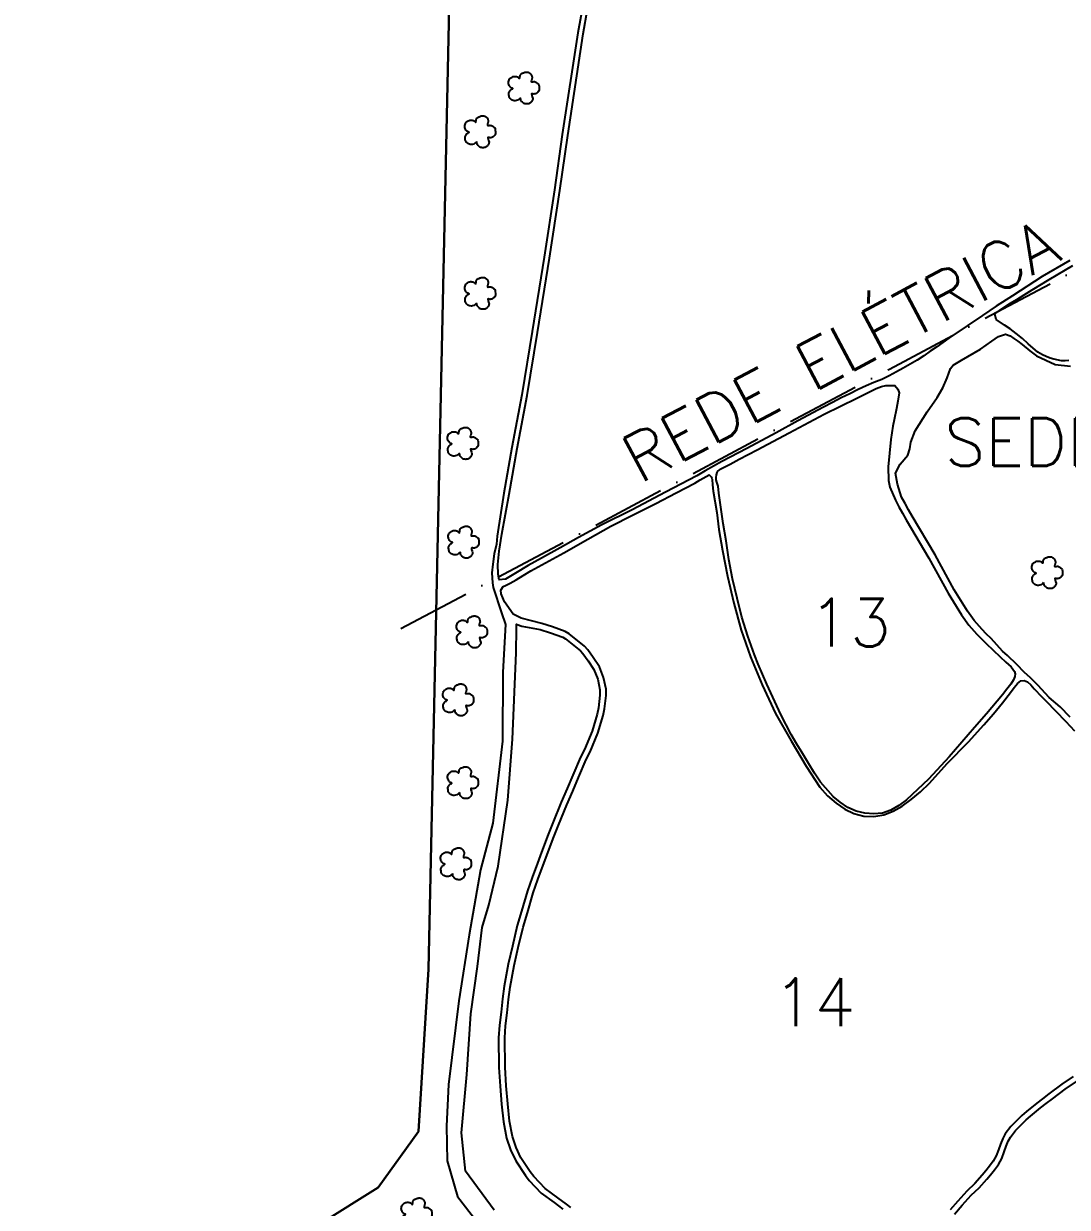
# Model space of a CAD drawing. Extents: x 730929 to 735129, y 7820181 to 7826121.
# Drawn here: x 731992 to 732560, y 7822528 to 7823173 of the extents above; entities that cross this region are included whole.
import ezdxf
from ezdxf.enums import TextEntityAlignment as Align

# ---------------------------------------------------------------- set-up
doc = ezdxf.new("R2010")
doc.units = 0
doc.header["$MEASUREMENT"] = 0
doc.linetypes.add('LIN0', pattern=[0])
doc.linetypes.add('LIN3', pattern=[30, 20, -5, 0, -5])
for name, color, linetype in [('0114000475', 1, 'Continuous'), ('0114000475012', 5, 'Continuous'), ('0114000475013', 5, 'Continuous'), ('0114000475014', 5, 'Continuous'), ('0114000475015', 5, 'Continuous'), ('REDE_DE_LUZ', 6, 'LIN3'), ('RESERVA', 3, 'Continuous'), ('SIMBOLO ARVORE', 118, 'Continuous'), ('TEXTO_NUN_TAL', 7, 'Continuous')]:
    doc.layers.add(name, color=color, linetype=linetype)
doc.layers.add('TEXTO_DIVERSOS', color=7, linetype='Continuous', lineweight=5)
doc.styles.add('Simplex', font='simplex.shx')

msp = doc.modelspace()

# ---------------------------------------------------------------- linework, layer by layer
at = {"layer": '0114000475'}
msp.add_lwpolyline([(731967.56, 7824069.34), (731998.59, 7824056.54), (732047.35, 7823842.8), (732101.11, 7823595.87), (732224.57, 7823233.27), (732212.11, 7822658.01), (732206.73, 7822569.59), (732184.66, 7822539.11), (732122.52, 7822500.26)], dxfattribs=at)
at = {"layer": '0114000475012'}
msp.add_lwpolyline([(732561.27, 7822989.77), (732559.25, 7822989.68), (732557.12, 7822989.75), (732552.95, 7822990.5), (732550.94, 7822991.14), (732548.89, 7822992.01), (732546.76, 7822992.99), (732544.33, 7822994.39), (732539.09, 7822998.88), (732535.97, 7823001.79), (732532.54, 7823004.54), (732529.15, 7823007.06), (732526.07, 7823009.08), (732521.62, 7823012.12), (732520.81, 7823015.37), (732523.45, 7823017.13), (732526.37, 7823019.04), (732529.37, 7823021.02), (732532.84, 7823023.02), (732536.89, 7823025.61), (732541.12, 7823028.37), (732550.5, 7823034.01), (732563.28, 7823041.6)], dxfattribs=at)
at = {"layer": '0114000475013'}
msp.add_lwpolyline([(732369.25, 7822923.45, -0.140923), (732369.46, 7822928.76, -0.156367), (732371.95, 7822930.99), (732371.95, 7822930.99), (732376.59, 7822933.33), (732381.56, 7822936), (732391.26, 7822941.16), (732408.79, 7822950.41), (732427.76, 7822960.52), (732445.55, 7822969.41), (732456.08, 7822974.54), (732459.08, 7822975.63), (732461.52, 7822976.18), (732463.32, 7822976.17), (732466.3, 7822976.31), (732467.92, 7822974.31), (732468.66, 7822972.27), (732468.03, 7822967.73), (732467.19, 7822963.71), (732466.02, 7822957.43), (732465.32, 7822954.04), (732464.68, 7822950.49), (732464.14, 7822946.85), (732463.35, 7822939.42), (732463.35, 7822939.42), (732462.75, 7822931.88), (732462.92, 7822924.47), (732463.62, 7822920.82), (732466.65, 7822913.66), (732468.55, 7822910.14), (732470.51, 7822906.62), (732472.53, 7822903.06), (732484.92, 7822882.07), (732495.43, 7822862.99), (732502.71, 7822851.18), (732506.59, 7822845.67), (732511.08, 7822840.6), (732513.5, 7822838.13), (732516.09, 7822835.55), (732523.74, 7822828.34), (732526.79, 7822825.46), (732529.84, 7822822.86), (732531.64, 7822820.31), (732531.92, 7822819.12), (732531.74, 7822817.68), (732531.02, 7822815.87), (732529.49, 7822813.47), (732529.49, 7822813.47), (732527.39, 7822810.66), (732525.06, 7822807.61), (732516.36, 7822797.31), (732509.84, 7822789.73), (732496.02, 7822773.76), (732484.66, 7822761.6), (732472.62, 7822750.3), (732468.52, 7822747.25), (732464.19, 7822744.7), (732459.61, 7822743.09), (732454.91, 7822742.69), (732449.97, 7822743.03), (732445.19, 7822744.12), (732440.78, 7822746.17), (732436.61, 7822749.05), (732432.67, 7822752.27), (732425.76, 7822760.1), (732422.63, 7822764.84), (732419.42, 7822770.09), (732419.42, 7822770.09), (732416.15, 7822775.41), (732412.86, 7822780.72), (732409.8, 7822786.01), (732404.26, 7822796.89), (732396.6, 7822813.43), (732391.84, 7822824.29), (732389.82, 7822829.47), (732386.31, 7822839.64), (732382.99, 7822849.97), (732380.32, 7822860.3), (732377.87, 7822870.81), (732375.91, 7822881.38), (732374.35, 7822891.54), (732372.69, 7822901.02), (732371.5, 7822909.93), (732370.47, 7822917.56), (732370.02, 7822921.27), (732369.25, 7822923.45)], format="xyb", close=True, dxfattribs=at)
at = {"layer": '0114000475014'}
msp.add_lwpolyline([(732289.75, 7822528.21), (732287.39, 7822529.98), (732282.71, 7822533.5), (732275.76, 7822538.56), (732269.62, 7822545.15), (732267.64, 7822547.61), (732262.58, 7822555.22), (732259.86, 7822560.92), (732257.88, 7822566.79), (732256.26, 7822575.27), (732255.36, 7822584.74), (732254.49, 7822594.57), (732253.89, 7822604.67), (732253.68, 7822620.6), (732254.21, 7822627.22), (732255.03, 7822634.23), (732255.71, 7822641.5), (732256.64, 7822648.27), (732258.92, 7822660.12), (732261.11, 7822669.83), (732263.8, 7822681.07), (732266.08, 7822688.78), (732269.24, 7822699.75), (732271.73, 7822706.93), (732274.65, 7822714.76), (732276.06, 7822718.63), (732280.14, 7822729.39), (732281.58, 7822732.92), (732283.08, 7822736.54), (732287.63, 7822747.75), (732290.81, 7822755.19), (732293.95, 7822762.57), (732298.1, 7822772.28), (732300.25, 7822776.5), (732304.46, 7822786.79), (732307.35, 7822796.32), (732308.14, 7822799.97), (732308.95, 7822807.23), (732308.94, 7822810.71), (732307.64, 7822817.09), (732305.3, 7822822.91), (732301.98, 7822828), (732298.97, 7822832.16), (732297.23, 7822834.1), (732288.81, 7822840.87), (732286.74, 7822842.08), (732279.68, 7822844.61), (732273.93, 7822846.43), (732262.74, 7822849.4), (732258.29, 7822851.55), (732253.65, 7822858.24), (732251.83, 7822862.75), (732251.51, 7822864.73), (732252.81, 7822866.74), (732254.14, 7822867.2), (732256.65, 7822868.48), (732259.88, 7822870.37), (732263.76, 7822872.7), (732267.98, 7822875.29), (732285.86, 7822885.07), (732298.94, 7822892.41), (732311.53, 7822899.52), (732323.4, 7822905.52), (732336.1, 7822911.99), (732347.09, 7822917.76), (732357.25, 7822922.99), (732360.23, 7822924.74), (732365.08, 7822927.49, -0.278422), (732366.69, 7822924.94), (732366.94, 7822922.16), (732367.4, 7822918.65), (732369.28, 7822906.99), (732370.47, 7822897.71), (732372.47, 7822886.32), (732375.22, 7822872.36), (732378.52, 7822857.63), (732382.67, 7822842.84), (732387.71, 7822828.3), (732394.01, 7822813.05), (732401.33, 7822797.5), (732409.79, 7822782.55), (732417.96, 7822768.8), (732425.44, 7822757.3), (732429.62, 7822752.57), (732434.3, 7822748.55), (732439.09, 7822745.25), (732444.02, 7822742.86), (732449.37, 7822741.54), (732454.81, 7822741.35), (732460.28, 7822742.18), (732465.51, 7822744.14), (732470.42, 7822746.93), (732475.26, 7822750.52), (732480.29, 7822754.69), (732485.31, 7822759.5), (732494.8, 7822770.15), (732506.55, 7822782.05), (732514.82, 7822791.31), (732520.07, 7822797.23), (732525.12, 7822803.22), (732529.48, 7822808.98), (732531.39, 7822811.64), (732533.2, 7822813.82), (732534.99, 7822815.25), (732536.93, 7822815.49), (732538.71, 7822814.62), (732540.43, 7822813), (732542.29, 7822810.91), (732546.47, 7822806.56), (732548.78, 7822804.18), (732553.99, 7822798.84), (732559.48, 7822793.11), (732564.34, 7822787.92)], format="xyb", dxfattribs=at)
msp.add_lwpolyline([(732563.51, 7822599.56), (732557.32, 7822595.44), (732550.25, 7822590.1), (732546.87, 7822587.49), (732543.75, 7822585.07), (732538.12, 7822580.54), (732535.58, 7822578.36), (732529.64, 7822572.27), (732526.57, 7822568.29), (732525.13, 7822565.73), (732523.96, 7822562.71), (732523.96, 7822562.71), (732522.86, 7822559.64), (732521.65, 7822556.37), (732519.95, 7822553.39), (732519.95, 7822553.39), (732518.02, 7822550.71), (732515.97, 7822548.16), (732513.9, 7822545.74), (732509.89, 7822541.26), (732505.53, 7822537.15), (732500.62, 7822531.65), (732496.43, 7822526.89)], dxfattribs=at)
at = {"layer": '0114000475015'}
msp.add_lwpolyline([(732561.8, 7823044.41), (732546.68, 7823035.56), (732530.54, 7823025.08), (732521.56, 7823019.49), (732514.05, 7823014.38), (732505.83, 7823008.75), (732495.8, 7823002), (732492.49, 7822999.59), (732489.15, 7822997.29), (732485.69, 7822994.89), (732482.11, 7822992.49), (732478.44, 7822990.11), (732474.7, 7822987.77), (732470.96, 7822985.69), (732467.17, 7822983.64), (732463.24, 7822981.53), (732459.2, 7822979.53), (732454.98, 7822977.8), (732450.71, 7822976.02), (732446.35, 7822973.99), (732441.77, 7822971.74), (732437.09, 7822969.44), (732432.3, 7822966.89), (732427.5, 7822964.34), (732413.53, 7822957.02), (732401.64, 7822950.45), (732385.65, 7822941.87), (732372.03, 7822934.87), (732362.99, 7822929.63), (732358.48, 7822927.08), (732341.33, 7822918.02), (732323.13, 7822908.42), (732306.6, 7822900.32), (732293.87, 7822893.44), (732284, 7822887.78), (732273.72, 7822882.13), (732266.49, 7822878.12), (732259.67, 7822873.96), (732254.09, 7822870.74), (732250.64, 7822870.32), (732250.12, 7822873.35), (732250, 7822878.74), (732250.74, 7822885.91), (732252.14, 7822895.2), (732256.14, 7822917.06), (732260.54, 7822941.94), (732265.96, 7822970.69), (732271.51, 7823005.13), (732278.19, 7823045.69), (732283.74, 7823082.46), (732288.03, 7823112.56), (732296.54, 7823167.9), (732301.28, 7823194.91)], dxfattribs=at)
at = {"layer": 'REDE_DE_LUZ', "ltscale": 2, "flags": 128}
msp.add_lwpolyline([(732197.17, 7822843.74), (732244.5, 7822868.89), (732463.41, 7822985.2), (732807.1, 7823167.8)], dxfattribs=at)
at = {"layer": 'RESERVA', "linetype": 'Continuous'}
for points in [[(732122.52, 7822500.26), (732184.66, 7822539.11), (732206.73, 7822569.59), (732212.11, 7822658.01), (732224.57, 7823233.27), (732101.11, 7823595.87), (732047.35, 7823842.8)], [(732298.38, 7823195.42), (732293.63, 7823168.38), (732285.11, 7823112.99), (732280.82, 7823082.88), (732275.27, 7823046.15), (732268.6, 7823005.6), (732263.06, 7822971.2), (732257.63, 7822942.47), (732253.24, 7822917.59), (732249.57, 7822894.03), (732249.16, 7822889.77), (732247.98, 7822884.5), (732247.3, 7822878.89), (732246.76, 7822874.13), (732246.96, 7822868.71), (732247.49, 7822866.17), (732251.99, 7822852.35), (732254.06, 7822845.89), (732252.62, 7822820.05), (732252.43, 7822782.36), (732247.19, 7822737.71), (732240.57, 7822712.26), (732234.26, 7822676.81), (732228.67, 7822640.88), (732223.08, 7822595.19), (732222.05, 7822572.52), (732222.39, 7822553.7), (732227.98, 7822534.16), (732244.74, 7822512.54)]]:
    msp.add_lwpolyline(points, dxfattribs=at)
at = {"layer": 'RESERVA', "flags": 128}
for points in [[(732561.9, 7822795.4), (732556.41, 7822801.14), (732550.54, 7822806.25), (732544.33, 7822812.84), (732540.38, 7822816.87), (732536.9, 7822819.99), (732532.86, 7822824.09), (732527.71, 7822829.03), (732524.96, 7822831.45), (732518.77, 7822838.29), (732516.21, 7822840.83), (732513.88, 7822843.21), (732509.6, 7822848.05), (732505.91, 7822853.29), (732498.74, 7822864.92), (732488.25, 7822883.97), (732475.85, 7822904.98), (732473.85, 7822908.49), (732471.91, 7822911.99), (732470.04, 7822915.43), (732467.81, 7822922.51), (732466.72, 7822928.4), (732469.34, 7822933.26), (732473.52, 7822938.27), (732474.48, 7822941.76), (732475.08, 7822945.3), (732477.38, 7822951.55), (732483.96, 7822961.95), (732489.42, 7822969.76), (732492.58, 7822975), (732492.58, 7822975), (732494.94, 7822980.45), (732496.61, 7822985.52), (732498.1, 7822987.26), (732502.74, 7822989.99), (732513, 7822996.08), (732519.21, 7823000.35), (732522.8, 7823002.87), (732526.67, 7823004.12), (732529.12, 7823003.33), (732531.23, 7823001.93), (732533.37, 7823000.31), (732535.67, 7822998.54), (732540, 7822995.16), (732543.52, 7822992.35), (732553.82, 7822987.66), (732562.18, 7822986.79)], [(732247.88, 7822526.79), (732232.38, 7822548.04), (732230.24, 7822568.92), (732233.11, 7822600.61), (732235.29, 7822633.74), (732238.88, 7822659.49), (732241.41, 7822680.74), (732245.01, 7822692.97), (732250.06, 7822714.22), (732255.45, 7822750.24), (732257.98, 7822783.37), (732259.97, 7822830.47), (732260.07, 7822844), (732260.09, 7822846.21), (732260.58, 7822846.01), (732263.02, 7822845.13), (732272.98, 7822843.23), (732278.62, 7822841.45), (732285.33, 7822839.05), (732286.92, 7822838.12), (732294.93, 7822831.68), (732296.37, 7822830.07), (732299.23, 7822826.11), (732302.33, 7822821.36), (732304.44, 7822816.13), (732305.61, 7822810.37), (732305.62, 7822807.41), (732304.85, 7822800.5), (732304.13, 7822797.15), (732301.32, 7822787.9), (732297.22, 7822777.89), (732295.09, 7822773.69), (732290.89, 7822763.87), (732287.75, 7822756.5), (732284.56, 7822749.03), (732280, 7822737.8), (732278.5, 7822734.19), (732277.04, 7822730.6), (732272.94, 7822719.79), (732271.53, 7822715.91), (732268.6, 7822708.06), (732266.06, 7822700.76), (732262.89, 7822689.71), (732260.58, 7822681.93), (732257.86, 7822670.58), (732255.66, 7822660.8), (732253.35, 7822648.81), (732252.41, 7822641.88), (732251.71, 7822634.58), (732250.89, 7822627.55), (732250.35, 7822620.71), (732250.56, 7822604.54), (732251.17, 7822594.33), (732252.04, 7822584.44), (732252.96, 7822574.8), (732254.65, 7822565.94), (732256.77, 7822559.67), (732259.68, 7822553.57), (732264.95, 7822545.65), (732267.1, 7822542.97), (732273.54, 7822536.06), (732280.73, 7822530.82), (732285.39, 7822527.31)], [(732498.88, 7822524.62), (732503.12, 7822529.44), (732507.92, 7822534.82), (732512.28, 7822538.93), (732516.41, 7822543.55), (732518.53, 7822546.04), (732520.67, 7822548.69), (732522.76, 7822551.58), (732524.68, 7822554.96), (732525.99, 7822558.5), (732527.08, 7822561.54), (732528.15, 7822564.31), (732529.35, 7822566.45), (732532.15, 7822570.08), (732537.85, 7822575.93), (732540.25, 7822577.97), (732545.81, 7822582.46), (732548.91, 7822584.86), (732552.27, 7822587.45), (732559.25, 7822592.73), (732565.36, 7822596.79)]]:
    msp.add_lwpolyline(points, dxfattribs=at)
at = {"layer": 'SIMBOLO ARVORE', "linetype": 'LIN0', "elevation": 716.76, "flags": 128}
for points in [[(732262.22, 7823132.96), (732261.77, 7823132.56), (732261.27, 7823132.11), (732260.71, 7823131.69), (732260.08, 7823131.52), (732259.43, 7823131.45), (732258.8, 7823131.47), (732258.3, 7823131.58), (732257.85, 7823131.76), (732257.44, 7823132), (732257.07, 7823132.29), (732256.75, 7823132.61), (732256.48, 7823132.95), (732256.3, 7823133.28), (732256.17, 7823133.64), (732256.08, 7823134.04), (732256, 7823134.57), (732255.95, 7823135.12), (732255.97, 7823135.64), (732256.11, 7823136.03), (732256.29, 7823136.36), (732256.49, 7823136.66), (732256.65, 7823136.92), (732256.82, 7823137.17), (732257.04, 7823137.41), (732257.46, 7823137.68), (732257.86, 7823137.94), (732258.14, 7823138.15), (732258.02, 7823138.24), (732257.76, 7823138.31), (732257.44, 7823138.38), (732257.22, 7823138.51), (732256.99, 7823138.69), (732256.75, 7823138.94), (732256.46, 7823139.31), (732256.18, 7823139.75), (732255.94, 7823140.22), (732255.81, 7823140.71), (732255.76, 7823141.22), (732255.79, 7823141.75), (732255.94, 7823142.32), (732256.15, 7823142.86), (732256.38, 7823143.33), (732256.56, 7823143.58), (732256.76, 7823143.75), (732256.99, 7823143.9), (732257.33, 7823144.15), (732257.71, 7823144.38), (732258.12, 7823144.58), (732258.52, 7823144.68), (732258.91, 7823144.73), (732259.29, 7823144.74), (732259.63, 7823144.73), (732259.95, 7823144.68), (732260.24, 7823144.61), (732260.49, 7823144.52), (732260.74, 7823144.41), (732260.98, 7823144.26), (732261.27, 7823143.94), (732261.55, 7823143.67), (732261.8, 7823143.53), (732261.91, 7823143.91), (732261.99, 7823144.41), (732262.04, 7823144.93), (732262.09, 7823145.15), (732262.16, 7823145.32), (732262.25, 7823145.48), (732262.41, 7823145.75), (732262.62, 7823146.01), (732262.86, 7823146.25), (732263.14, 7823146.39), (732263.45, 7823146.49), (732263.76, 7823146.59), (732264.06, 7823146.73), (732264.35, 7823146.86), (732264.65, 7823146.98), (732264.98, 7823147.04), (732265.31, 7823147.07), (732265.65, 7823147.07), (732265.97, 7823147.05), (732266.29, 7823147.01), (732266.59, 7823146.94), (732266.86, 7823146.83), (732267.12, 7823146.69), (732267.35, 7823146.53), (732267.56, 7823146.36), (732267.75, 7823146.16), (732267.92, 7823145.92), (732268.11, 7823145.62), (732268.28, 7823145.29), (732268.42, 7823144.94), (732268.53, 7823144.62), (732268.6, 7823144.26), (732268.61, 7823143.84), (732268.41, 7823143.15), (732268.23, 7823142.46), (732268.16, 7823141.89), (732268.52, 7823141.79), (732269, 7823141.83), (732269.53, 7823141.92), (732269.92, 7823141.87), (732270.29, 7823141.78), (732270.66, 7823141.64), (732271.04, 7823141.39), (732271.4, 7823141.1), (732271.72, 7823140.8), (732271.97, 7823140.66), (732272.16, 7823140.47), (732272.31, 7823140.13), (732272.43, 7823139.28), (732272.49, 7823138.35), (732272.47, 7823137.44), (732272.31, 7823136.93), (732272.09, 7823136.55), (732271.81, 7823136.24), (732271.56, 7823135.93), (732271.27, 7823135.66), (732270.94, 7823135.44), (732270.5, 7823135.27), (732270.04, 7823135.15), (732269.56, 7823135.08), (732269.06, 7823135.21), (732268.64, 7823135.28), (732268.36, 7823135.18), (732268.5, 7823134.44), (732268.75, 7823133.55), (732269, 7823132.68), (732268.98, 7823132.23), (732268.88, 7823131.89), (732268.71, 7823131.61), (732268.5, 7823131.25), (732268.25, 7823130.9), (732267.98, 7823130.59), (732267.74, 7823130.34), (732267.48, 7823130.13), (732267.19, 7823129.96), (732266.83, 7823129.82), (732266.45, 7823129.73), (732266.05, 7823129.68), (732265.66, 7823129.67), (732265.29, 7823129.7), (732264.93, 7823129.75), (732264.64, 7823129.78), (732264.36, 7823129.85), (732264.09, 7823129.98), (732263.76, 7823130.26), (732263.43, 7823130.59), (732263.12, 7823130.93), (732262.86, 7823131.2), (732262.64, 7823131.48), (732262.46, 7823131.79), (732262.41, 7823132.26), (732262.36, 7823132.71), (732262.26, 7823133.09), (732262.26, 7823133.09)], [(732238.36, 7823109.1), (732237.91, 7823108.71), (732237.41, 7823108.26), (732236.86, 7823107.84), (732236.22, 7823107.67), (732235.57, 7823107.6), (732234.95, 7823107.62), (732234.44, 7823107.73), (732233.99, 7823107.91), (732233.59, 7823108.15), (732233.21, 7823108.43), (732232.89, 7823108.75), (732232.62, 7823109.1), (732232.44, 7823109.43), (732232.31, 7823109.78), (732232.22, 7823110.19), (732232.14, 7823110.72), (732232.1, 7823111.27), (732232.11, 7823111.79), (732232.25, 7823112.18), (732232.43, 7823112.51), (732232.63, 7823112.8), (732232.79, 7823113.07), (732232.96, 7823113.32), (732233.18, 7823113.55), (732233.6, 7823113.83), (732234, 7823114.08), (732234.28, 7823114.3), (732234.16, 7823114.39), (732233.9, 7823114.45), (732233.58, 7823114.52), (732233.36, 7823114.66), (732233.13, 7823114.84), (732232.89, 7823115.09), (732232.6, 7823115.46), (732232.32, 7823115.89), (732232.08, 7823116.37), (732231.96, 7823116.86), (732231.91, 7823117.37), (732231.93, 7823117.89), (732232.08, 7823118.47), (732232.29, 7823119.01), (732232.52, 7823119.48), (732232.7, 7823119.72), (732232.9, 7823119.9), (732233.14, 7823120.05), (732233.48, 7823120.29), (732233.85, 7823120.53), (732234.26, 7823120.73), (732234.66, 7823120.83), (732235.05, 7823120.88), (732235.43, 7823120.89), (732235.77, 7823120.87), (732236.09, 7823120.83), (732236.38, 7823120.75), (732236.63, 7823120.67), (732236.88, 7823120.56), (732237.12, 7823120.41), (732237.42, 7823120.09), (732237.7, 7823119.81), (732237.94, 7823119.68), (732238.05, 7823120.06), (732238.13, 7823120.56), (732238.18, 7823121.07), (732238.23, 7823121.3), (732238.3, 7823121.47), (732238.39, 7823121.63), (732238.55, 7823121.89), (732238.76, 7823122.16), (732239, 7823122.4), (732239.28, 7823122.54), (732239.59, 7823122.64), (732239.91, 7823122.73), (732240.2, 7823122.88), (732240.49, 7823123.01), (732240.79, 7823123.13), (732241.12, 7823123.19), (732241.45, 7823123.22), (732241.79, 7823123.22), (732242.11, 7823123.2), (732242.43, 7823123.16), (732242.73, 7823123.08), (732243, 7823122.98), (732243.26, 7823122.84), (732243.49, 7823122.68), (732243.7, 7823122.51), (732243.89, 7823122.3), (732244.06, 7823122.06), (732244.25, 7823121.77), (732244.42, 7823121.43), (732244.56, 7823121.08), (732244.68, 7823120.77), (732244.75, 7823120.41), (732244.76, 7823119.99), (732244.55, 7823119.3), (732244.37, 7823118.61), (732244.3, 7823118.04), (732244.66, 7823117.94), (732245.14, 7823117.98), (732245.67, 7823118.06), (732246.06, 7823118.02), (732246.44, 7823117.93), (732246.8, 7823117.79), (732247.18, 7823117.54), (732247.54, 7823117.25), (732247.86, 7823116.95), (732248.11, 7823116.81), (732248.3, 7823116.61), (732248.45, 7823116.27), (732248.57, 7823115.43), (732248.63, 7823114.49), (732248.61, 7823113.59), (732248.45, 7823113.08), (732248.23, 7823112.69), (732247.95, 7823112.39), (732247.7, 7823112.08), (732247.41, 7823111.81), (732247.08, 7823111.59), (732246.64, 7823111.42), (732246.18, 7823111.29), (732245.7, 7823111.22), (732245.2, 7823111.36), (732244.78, 7823111.43), (732244.5, 7823111.33), (732244.65, 7823110.58), (732244.89, 7823109.7), (732245.14, 7823108.82), (732245.12, 7823108.38), (732245.02, 7823108.04), (732244.85, 7823107.76), (732244.64, 7823107.4), (732244.39, 7823107.05), (732244.12, 7823106.74), (732243.88, 7823106.48), (732243.62, 7823106.27), (732243.33, 7823106.1), (732242.97, 7823105.97), (732242.59, 7823105.88), (732242.19, 7823105.82), (732241.8, 7823105.82), (732241.43, 7823105.84), (732241.07, 7823105.89), (732240.78, 7823105.93), (732240.5, 7823106), (732240.23, 7823106.13), (732239.9, 7823106.41), (732239.57, 7823106.73), (732239.26, 7823107.08), (732239, 7823107.35), (732238.78, 7823107.63), (732238.61, 7823107.94), (732238.55, 7823108.4), (732238.5, 7823108.86), (732238.4, 7823109.23), (732238.4, 7823109.23)], [(732238.36, 7823021.05), (732237.91, 7823020.66), (732237.41, 7823020.21), (732236.86, 7823019.79), (732236.22, 7823019.62), (732235.57, 7823019.55), (732234.95, 7823019.57), (732234.44, 7823019.68), (732233.99, 7823019.86), (732233.59, 7823020.1), (732233.21, 7823020.38), (732232.89, 7823020.7), (732232.62, 7823021.05), (732232.44, 7823021.38), (732232.31, 7823021.73), (732232.22, 7823022.14), (732232.14, 7823022.67), (732232.1, 7823023.22), (732232.11, 7823023.74), (732232.25, 7823024.13), (732232.43, 7823024.46), (732232.63, 7823024.75), (732232.79, 7823025.02), (732232.96, 7823025.27), (732233.18, 7823025.5), (732233.6, 7823025.78), (732234, 7823026.03), (732234.28, 7823026.25), (732234.16, 7823026.34), (732233.9, 7823026.4), (732233.58, 7823026.47), (732233.36, 7823026.61), (732233.13, 7823026.79), (732232.89, 7823027.04), (732232.6, 7823027.41), (732232.32, 7823027.84), (732232.08, 7823028.32), (732231.96, 7823028.81), (732231.91, 7823029.32), (732231.93, 7823029.84), (732232.08, 7823030.42), (732232.29, 7823030.96), (732232.52, 7823031.43), (732232.7, 7823031.67), (732232.9, 7823031.85), (732233.14, 7823032), (732233.48, 7823032.24), (732233.85, 7823032.48), (732234.26, 7823032.68), (732234.66, 7823032.78), (732235.05, 7823032.83), (732235.43, 7823032.84), (732235.77, 7823032.82), (732236.09, 7823032.78), (732236.38, 7823032.7), (732236.63, 7823032.62), (732236.88, 7823032.51), (732237.12, 7823032.36), (732237.42, 7823032.04), (732237.7, 7823031.76), (732237.94, 7823031.63), (732238.05, 7823032.01), (732238.13, 7823032.51), (732238.18, 7823033.02), (732238.23, 7823033.25), (732238.3, 7823033.42), (732238.39, 7823033.58), (732238.55, 7823033.84), (732238.76, 7823034.11), (732239, 7823034.35), (732239.28, 7823034.49), (732239.59, 7823034.59), (732239.91, 7823034.68), (732240.2, 7823034.83), (732240.49, 7823034.96), (732240.79, 7823035.08), (732241.12, 7823035.14), (732241.45, 7823035.17), (732241.79, 7823035.17), (732242.11, 7823035.15), (732242.43, 7823035.11), (732242.73, 7823035.03), (732243, 7823034.93), (732243.26, 7823034.79), (732243.49, 7823034.63), (732243.7, 7823034.46), (732243.89, 7823034.25), (732244.06, 7823034.01), (732244.25, 7823033.72), (732244.42, 7823033.38), (732244.56, 7823033.03), (732244.68, 7823032.72), (732244.75, 7823032.36), (732244.76, 7823031.94), (732244.55, 7823031.25), (732244.37, 7823030.56), (732244.3, 7823029.99), (732244.66, 7823029.89), (732245.14, 7823029.93), (732245.67, 7823030.01), (732246.06, 7823029.97), (732246.44, 7823029.88), (732246.8, 7823029.74), (732247.18, 7823029.49), (732247.54, 7823029.2), (732247.86, 7823028.9), (732248.11, 7823028.76), (732248.3, 7823028.56), (732248.45, 7823028.22), (732248.57, 7823027.38), (732248.63, 7823026.44), (732248.61, 7823025.54), (732248.45, 7823025.03), (732248.23, 7823024.64), (732247.95, 7823024.34), (732247.7, 7823024.03), (732247.41, 7823023.76), (732247.08, 7823023.54), (732246.64, 7823023.37), (732246.18, 7823023.24), (732245.7, 7823023.17), (732245.2, 7823023.31), (732244.78, 7823023.38), (732244.5, 7823023.28), (732244.65, 7823022.53), (732244.89, 7823021.65), (732245.14, 7823020.77), (732245.12, 7823020.33), (732245.02, 7823019.99), (732244.85, 7823019.71), (732244.64, 7823019.35), (732244.39, 7823019), (732244.12, 7823018.69), (732243.88, 7823018.43), (732243.62, 7823018.22), (732243.33, 7823018.05), (732242.97, 7823017.92), (732242.59, 7823017.83), (732242.19, 7823017.77), (732241.8, 7823017.77), (732241.43, 7823017.79), (732241.07, 7823017.84), (732240.78, 7823017.88), (732240.5, 7823017.95), (732240.23, 7823018.08), (732239.9, 7823018.36), (732239.57, 7823018.68), (732239.26, 7823019.03), (732239, 7823019.3), (732238.78, 7823019.58), (732238.61, 7823019.88), (732238.55, 7823020.35), (732238.5, 7823020.81), (732238.4, 7823021.18), (732238.4, 7823021.18)], [(732228.98, 7822939.27), (732228.53, 7822938.87), (732228.03, 7822938.42), (732227.48, 7822938), (732226.84, 7822937.83), (732226.2, 7822937.76), (732225.57, 7822937.78), (732225.07, 7822937.89), (732224.61, 7822938.07), (732224.21, 7822938.31), (732223.84, 7822938.6), (732223.51, 7822938.92), (732223.25, 7822939.26), (732223.06, 7822939.59), (732222.93, 7822939.95), (732222.85, 7822940.35), (732222.76, 7822940.88), (732222.72, 7822941.43), (732222.74, 7822941.95), (732222.87, 7822942.34), (732223.05, 7822942.67), (732223.26, 7822942.97), (732223.41, 7822943.23), (732223.59, 7822943.48), (732223.81, 7822943.72), (732224.23, 7822943.99), (732224.63, 7822944.25), (732224.91, 7822944.46), (732224.79, 7822944.55), (732224.53, 7822944.61), (732224.21, 7822944.68), (732223.98, 7822944.82), (732223.76, 7822945), (732223.52, 7822945.25), (732223.22, 7822945.62), (732222.94, 7822946.06), (732222.71, 7822946.53), (732222.58, 7822947.02), (732222.53, 7822947.53), (732222.56, 7822948.05), (732222.71, 7822948.63), (732222.91, 7822949.17), (732223.15, 7822949.64), (732223.33, 7822949.89), (732223.52, 7822950.06), (732223.76, 7822950.21), (732224.1, 7822950.46), (732224.48, 7822950.69), (732224.88, 7822950.89), (732225.28, 7822950.99), (732225.68, 7822951.04), (732226.06, 7822951.05), (732226.4, 7822951.03), (732226.71, 7822950.99), (732227, 7822950.92), (732227.26, 7822950.83), (732227.5, 7822950.72), (732227.75, 7822950.57), (732228.04, 7822950.25), (732228.32, 7822949.98), (732228.56, 7822949.84), (732228.68, 7822950.22), (732228.76, 7822950.72), (732228.81, 7822951.24), (732228.86, 7822951.46), (732228.92, 7822951.63), (732229.02, 7822951.79), (732229.18, 7822952.06), (732229.38, 7822952.32), (732229.62, 7822952.56), (732229.91, 7822952.7), (732230.22, 7822952.8), (732230.53, 7822952.9), (732230.82, 7822953.04), (732231.12, 7822953.17), (732231.42, 7822953.29), (732231.75, 7822953.35), (732232.08, 7822953.38), (732232.41, 7822953.38), (732232.74, 7822953.36), (732233.05, 7822953.32), (732233.35, 7822953.25), (732233.63, 7822953.14), (732233.89, 7822953), (732234.12, 7822952.84), (732234.33, 7822952.67), (732234.51, 7822952.47), (732234.69, 7822952.23), (732234.87, 7822951.93), (732235.04, 7822951.6), (732235.19, 7822951.25), (732235.3, 7822950.93), (732235.37, 7822950.57), (732235.38, 7822950.15), (732235.18, 7822949.46), (732235, 7822948.77), (732234.93, 7822948.2), (732235.28, 7822948.1), (732235.76, 7822948.14), (732236.29, 7822948.22), (732236.69, 7822948.18), (732237.06, 7822948.09), (732237.42, 7822947.95), (732237.81, 7822947.7), (732238.16, 7822947.41), (732238.49, 7822947.11), (732238.73, 7822946.97), (732238.93, 7822946.78), (732239.08, 7822946.44), (732239.2, 7822945.59), (732239.26, 7822944.66), (732239.24, 7822943.75), (732239.08, 7822943.24), (732238.85, 7822942.86), (732238.58, 7822942.55), (732238.33, 7822942.24), (732238.04, 7822941.97), (732237.71, 7822941.75), (732237.27, 7822941.58), (732236.8, 7822941.46), (732236.33, 7822941.39), (732235.83, 7822941.52), (732235.4, 7822941.59), (732235.13, 7822941.49), (732235.27, 7822940.75), (732235.52, 7822939.86), (732235.77, 7822938.99), (732235.75, 7822938.54), (732235.65, 7822938.2), (732235.47, 7822937.92), (732235.26, 7822937.56), (732235.02, 7822937.21), (732234.75, 7822936.9), (732234.51, 7822936.65), (732234.24, 7822936.44), (732233.95, 7822936.27), (732233.6, 7822936.13), (732233.21, 7822936.04), (732232.82, 7822935.99), (732232.43, 7822935.98), (732232.05, 7822936), (732231.7, 7822936.05), (732231.4, 7822936.09), (732231.13, 7822936.16), (732230.85, 7822936.29), (732230.52, 7822936.57), (732230.2, 7822936.9), (732229.89, 7822937.24), (732229.63, 7822937.51), (732229.41, 7822937.79), (732229.23, 7822938.1), (732229.18, 7822938.57), (732229.12, 7822939.02), (732229.03, 7822939.39), (732229.03, 7822939.39)], [(732229.39, 7822885.42), (732228.94, 7822885.02), (732228.44, 7822884.57), (732227.89, 7822884.15), (732227.25, 7822883.98), (732226.6, 7822883.91), (732225.98, 7822883.93), (732225.47, 7822884.04), (732225.02, 7822884.22), (732224.62, 7822884.46), (732224.24, 7822884.75), (732223.92, 7822885.07), (732223.65, 7822885.41), (732223.47, 7822885.74), (732223.34, 7822886.1), (732223.25, 7822886.5), (732223.17, 7822887.03), (732223.13, 7822887.58), (732223.14, 7822888.1), (732223.28, 7822888.49), (732223.46, 7822888.82), (732223.67, 7822889.12), (732223.82, 7822889.38), (732224, 7822889.63), (732224.21, 7822889.87), (732224.64, 7822890.14), (732225.03, 7822890.4), (732225.31, 7822890.61), (732225.19, 7822890.7), (732224.94, 7822890.76), (732224.61, 7822890.83), (732224.39, 7822890.97), (732224.16, 7822891.15), (732223.92, 7822891.4), (732223.63, 7822891.77), (732223.35, 7822892.21), (732223.11, 7822892.68), (732222.99, 7822893.17), (732222.94, 7822893.68), (732222.97, 7822894.2), (732223.11, 7822894.78), (732223.32, 7822895.32), (732223.55, 7822895.79), (732223.73, 7822896.04), (732223.93, 7822896.21), (732224.17, 7822896.36), (732224.51, 7822896.61), (732224.89, 7822896.84), (732225.29, 7822897.04), (732225.69, 7822897.14), (732226.09, 7822897.19), (732226.47, 7822897.2), (732226.8, 7822897.18), (732227.12, 7822897.14), (732227.41, 7822897.07), (732227.66, 7822896.98), (732227.91, 7822896.87), (732228.15, 7822896.72), (732228.45, 7822896.4), (732228.73, 7822896.13), (732228.97, 7822895.99), (732229.09, 7822896.37), (732229.16, 7822896.87), (732229.21, 7822897.39), (732229.26, 7822897.61), (732229.33, 7822897.78), (732229.42, 7822897.94), (732229.58, 7822898.21), (732229.79, 7822898.47), (732230.03, 7822898.71), (732230.31, 7822898.85), (732230.62, 7822898.95), (732230.94, 7822899.05), (732231.23, 7822899.19), (732231.52, 7822899.32), (732231.82, 7822899.44), (732232.15, 7822899.5), (732232.48, 7822899.53), (732232.82, 7822899.53), (732233.14, 7822899.51), (732233.46, 7822899.47), (732233.76, 7822899.4), (732234.04, 7822899.29), (732234.29, 7822899.15), (732234.53, 7822898.99), (732234.73, 7822898.82), (732234.92, 7822898.62), (732235.09, 7822898.38), (732235.28, 7822898.08), (732235.45, 7822897.75), (732235.59, 7822897.4), (732235.71, 7822897.08), (732235.78, 7822896.72), (732235.79, 7822896.3), (732235.59, 7822895.61), (732235.4, 7822894.92), (732235.33, 7822894.35), (732235.69, 7822894.25), (732236.17, 7822894.29), (732236.7, 7822894.37), (732237.09, 7822894.33), (732237.47, 7822894.24), (732237.83, 7822894.1), (732238.21, 7822893.85), (732238.57, 7822893.56), (732238.89, 7822893.26), (732239.14, 7822893.12), (732239.34, 7822892.93), (732239.48, 7822892.59), (732239.6, 7822891.74), (732239.66, 7822890.81), (732239.64, 7822889.9), (732239.48, 7822889.39), (732239.26, 7822889.01), (732238.98, 7822888.7), (732238.73, 7822888.39), (732238.44, 7822888.12), (732238.11, 7822887.9), (732237.68, 7822887.73), (732237.21, 7822887.61), (732236.74, 7822887.54), (732236.23, 7822887.67), (732235.81, 7822887.74), (732235.53, 7822887.64), (732235.68, 7822886.9), (732235.93, 7822886.01), (732236.17, 7822885.14), (732236.15, 7822884.69), (732236.05, 7822884.35), (732235.88, 7822884.07), (732235.67, 7822883.71), (732235.42, 7822883.36), (732235.15, 7822883.05), (732234.91, 7822882.8), (732234.65, 7822882.59), (732234.36, 7822882.42), (732234, 7822882.28), (732233.62, 7822882.19), (732233.22, 7822882.14), (732232.84, 7822882.13), (732232.46, 7822882.15), (732232.1, 7822882.2), (732231.81, 7822882.24), (732231.53, 7822882.31), (732231.26, 7822882.44), (732230.93, 7822882.72), (732230.6, 7822883.05), (732230.29, 7822883.39), (732230.03, 7822883.66), (732229.81, 7822883.94), (732229.64, 7822884.25), (732229.58, 7822884.72), (732229.53, 7822885.17), (732229.44, 7822885.54), (732229.44, 7822885.54)], [(732547.46, 7822868.77), (732547.01, 7822868.38), (732546.51, 7822867.93), (732545.96, 7822867.51), (732545.32, 7822867.34), (732544.67, 7822867.27), (732544.05, 7822867.29), (732543.54, 7822867.4), (732543.09, 7822867.58), (732542.69, 7822867.82), (732542.31, 7822868.1), (732541.99, 7822868.42), (732541.72, 7822868.77), (732541.54, 7822869.1), (732541.41, 7822869.46), (732541.32, 7822869.86), (732541.24, 7822870.39), (732541.2, 7822870.94), (732541.22, 7822871.46), (732541.35, 7822871.85), (732541.53, 7822872.18), (732541.74, 7822872.47), (732541.89, 7822872.74), (732542.07, 7822872.99), (732542.28, 7822873.22), (732542.71, 7822873.5), (732543.1, 7822873.75), (732543.38, 7822873.97), (732543.26, 7822874.06), (732543.01, 7822874.12), (732542.68, 7822874.19), (732542.46, 7822874.33), (732542.23, 7822874.51), (732542, 7822874.76), (732541.7, 7822875.13), (732541.42, 7822875.56), (732541.18, 7822876.04), (732541.06, 7822876.53), (732541.01, 7822877.04), (732541.04, 7822877.56), (732541.19, 7822878.14), (732541.39, 7822878.68), (732541.62, 7822879.15), (732541.8, 7822879.39), (732542, 7822879.57), (732542.24, 7822879.72), (732542.58, 7822879.96), (732542.96, 7822880.2), (732543.36, 7822880.4), (732543.76, 7822880.5), (732544.16, 7822880.55), (732544.54, 7822880.56), (732544.88, 7822880.54), (732545.19, 7822880.5), (732545.48, 7822880.43), (732545.73, 7822880.34), (732545.98, 7822880.23), (732546.22, 7822880.08), (732546.52, 7822879.76), (732546.8, 7822879.48), (732547.04, 7822879.35), (732547.16, 7822879.73), (732547.23, 7822880.23), (732547.28, 7822880.74), (732547.33, 7822880.97), (732547.4, 7822881.14), (732547.49, 7822881.3), (732547.65, 7822881.57), (732547.86, 7822881.83), (732548.1, 7822882.07), (732548.39, 7822882.21), (732548.69, 7822882.31), (732549.01, 7822882.4), (732549.3, 7822882.55), (732549.59, 7822882.68), (732549.89, 7822882.8), (732550.22, 7822882.86), (732550.56, 7822882.89), (732550.89, 7822882.89), (732551.22, 7822882.87), (732551.53, 7822882.83), (732551.83, 7822882.75), (732552.11, 7822882.65), (732552.36, 7822882.51), (732552.6, 7822882.35), (732552.8, 7822882.18), (732552.99, 7822881.97), (732553.16, 7822881.74), (732553.35, 7822881.44), (732553.52, 7822881.11), (732553.66, 7822880.75), (732553.78, 7822880.44), (732553.85, 7822880.08), (732553.86, 7822879.66), (732553.66, 7822878.97), (732553.48, 7822878.28), (732553.4, 7822877.71), (732553.76, 7822877.61), (732554.24, 7822877.65), (732554.77, 7822877.73), (732555.16, 7822877.69), (732555.54, 7822877.6), (732555.9, 7822877.46), (732556.28, 7822877.21), (732556.64, 7822876.92), (732556.96, 7822876.62), (732557.21, 7822876.48), (732557.41, 7822876.28), (732557.55, 7822875.94), (732557.67, 7822875.1), (732557.73, 7822874.16), (732557.71, 7822873.26), (732557.56, 7822872.75), (732557.33, 7822872.36), (732557.06, 7822872.06), (732556.8, 7822871.75), (732556.51, 7822871.48), (732556.18, 7822871.26), (732555.75, 7822871.09), (732555.28, 7822870.97), (732554.81, 7822870.89), (732554.3, 7822871.03), (732553.88, 7822871.1), (732553.6, 7822871), (732553.75, 7822870.26), (732554, 7822869.37), (732554.24, 7822868.5), (732554.23, 7822868.05), (732554.12, 7822867.71), (732553.95, 7822867.43), (732553.74, 7822867.07), (732553.49, 7822866.72), (732553.23, 7822866.41), (732552.98, 7822866.16), (732552.72, 7822865.94), (732552.43, 7822865.77), (732552.07, 7822865.64), (732551.69, 7822865.55), (732551.3, 7822865.5), (732550.91, 7822865.49), (732550.53, 7822865.51), (732550.17, 7822865.56), (732549.88, 7822865.6), (732549.6, 7822865.67), (732549.33, 7822865.8), (732549, 7822866.08), (732548.67, 7822866.41), (732548.36, 7822866.75), (732548.1, 7822867.02), (732547.88, 7822867.3), (732547.71, 7822867.61), (732547.65, 7822868.08), (732547.6, 7822868.53), (732547.51, 7822868.9), (732547.51, 7822868.9)], [(732233.84, 7822836.5), (732233.39, 7822836.1), (732232.89, 7822835.66), (732232.34, 7822835.24), (732231.7, 7822835.06), (732231.05, 7822834.99), (732230.43, 7822835.02), (732229.92, 7822835.13), (732229.47, 7822835.31), (732229.07, 7822835.55), (732228.69, 7822835.83), (732228.37, 7822836.15), (732228.1, 7822836.49), (732227.92, 7822836.82), (732227.79, 7822837.18), (732227.7, 7822837.58), (732227.62, 7822838.11), (732227.58, 7822838.66), (732227.6, 7822839.19), (732227.73, 7822839.57), (732227.91, 7822839.91), (732228.12, 7822840.2), (732228.27, 7822840.46), (732228.45, 7822840.71), (732228.67, 7822840.95), (732229.09, 7822841.22), (732229.48, 7822841.48), (732229.76, 7822841.69), (732229.64, 7822841.78), (732229.39, 7822841.85), (732229.06, 7822841.92), (732228.84, 7822842.05), (732228.61, 7822842.24), (732228.38, 7822842.49), (732228.08, 7822842.86), (732227.8, 7822843.29), (732227.56, 7822843.76), (732227.44, 7822844.25), (732227.39, 7822844.76), (732227.42, 7822845.29), (732227.57, 7822845.86), (732227.77, 7822846.4), (732228, 7822846.87), (732228.18, 7822847.12), (732228.38, 7822847.29), (732228.62, 7822847.44), (732228.96, 7822847.69), (732229.34, 7822847.92), (732229.74, 7822848.13), (732230.14, 7822848.23), (732230.54, 7822848.28), (732230.92, 7822848.28), (732231.26, 7822848.27), (732231.57, 7822848.22), (732231.86, 7822848.15), (732232.12, 7822848.07), (732232.36, 7822847.95), (732232.6, 7822847.8), (732232.9, 7822847.48), (732233.18, 7822847.21), (732233.42, 7822847.08), (732233.54, 7822847.45), (732233.61, 7822847.95), (732233.66, 7822848.47), (732233.71, 7822848.69), (732233.78, 7822848.87), (732233.87, 7822849.02), (732234.03, 7822849.29), (732234.24, 7822849.55), (732234.48, 7822849.8), (732234.77, 7822849.93), (732235.07, 7822850.04), (732235.39, 7822850.13), (732235.68, 7822850.27), (732235.97, 7822850.41), (732236.27, 7822850.52), (732236.6, 7822850.58), (732236.94, 7822850.61), (732237.27, 7822850.61), (732237.6, 7822850.6), (732237.91, 7822850.55), (732238.21, 7822850.48), (732238.49, 7822850.37), (732238.74, 7822850.23), (732238.98, 7822850.07), (732239.18, 7822849.9), (732239.37, 7822849.7), (732239.55, 7822849.46), (732239.73, 7822849.16), (732239.9, 7822848.83), (732240.04, 7822848.48), (732240.16, 7822848.16), (732240.23, 7822847.81), (732240.24, 7822847.38), (732240.04, 7822846.69), (732239.86, 7822846.01), (732239.79, 7822845.44), (732240.14, 7822845.34), (732240.62, 7822845.37), (732241.15, 7822845.46), (732241.54, 7822845.41), (732241.92, 7822845.33), (732242.28, 7822845.19), (732242.66, 7822844.93), (732243.02, 7822844.64), (732243.34, 7822844.34), (732243.59, 7822844.21), (732243.79, 7822844.01), (732243.93, 7822843.67), (732244.05, 7822842.82), (732244.11, 7822841.89), (732244.09, 7822840.99), (732243.94, 7822840.47), (732243.71, 7822840.09), (732243.44, 7822839.79), (732243.18, 7822839.47), (732242.89, 7822839.21), (732242.56, 7822838.99), (732242.13, 7822838.81), (732241.66, 7822838.69), (732241.19, 7822838.62), (732240.68, 7822838.75), (732240.26, 7822838.83), (732239.98, 7822838.72), (732240.13, 7822837.98), (732240.38, 7822837.09), (732240.63, 7822836.22), (732240.61, 7822835.77), (732240.5, 7822835.43), (732240.33, 7822835.15), (732240.12, 7822834.79), (732239.87, 7822834.45), (732239.61, 7822834.13), (732239.36, 7822833.88), (732239.1, 7822833.67), (732238.81, 7822833.5), (732238.45, 7822833.37), (732238.07, 7822833.27), (732237.68, 7822833.22), (732237.29, 7822833.21), (732236.91, 7822833.24), (732236.55, 7822833.29), (732236.26, 7822833.32), (732235.98, 7822833.39), (732235.71, 7822833.53), (732235.38, 7822833.8), (732235.05, 7822834.13), (732234.74, 7822834.47), (732234.48, 7822834.74), (732234.26, 7822835.02), (732234.09, 7822835.33), (732234.03, 7822835.8), (732233.98, 7822836.25), (732233.89, 7822836.63), (732233.89, 7822836.63)], [(732226.46, 7822799.46), (732226.01, 7822799.06), (732225.51, 7822798.62), (732224.96, 7822798.2), (732224.32, 7822798.02), (732223.67, 7822797.95), (732223.05, 7822797.98), (732222.54, 7822798.09), (732222.09, 7822798.27), (732221.69, 7822798.51), (732221.31, 7822798.79), (732220.99, 7822799.11), (732220.72, 7822799.45), (732220.54, 7822799.78), (732220.41, 7822800.14), (732220.32, 7822800.54), (732220.24, 7822801.07), (732220.2, 7822801.62), (732220.21, 7822802.15), (732220.35, 7822802.53), (732220.53, 7822802.87), (732220.74, 7822803.16), (732220.89, 7822803.42), (732221.07, 7822803.67), (732221.28, 7822803.91), (732221.71, 7822804.18), (732222.1, 7822804.44), (732222.38, 7822804.65), (732222.26, 7822804.74), (732222.01, 7822804.81), (732221.68, 7822804.88), (732221.46, 7822805.01), (732221.23, 7822805.2), (732220.99, 7822805.45), (732220.7, 7822805.82), (732220.42, 7822806.25), (732220.18, 7822806.72), (732220.06, 7822807.21), (732220.01, 7822807.72), (732220.04, 7822808.25), (732220.18, 7822808.82), (732220.39, 7822809.36), (732220.62, 7822809.83), (732220.8, 7822810.08), (732221, 7822810.25), (732221.24, 7822810.4), (732221.58, 7822810.65), (732221.96, 7822810.88), (732222.36, 7822811.09), (732222.76, 7822811.19), (732223.16, 7822811.24), (732223.54, 7822811.24), (732223.87, 7822811.23), (732224.19, 7822811.18), (732224.48, 7822811.11), (732224.73, 7822811.03), (732224.98, 7822810.91), (732225.22, 7822810.77), (732225.52, 7822810.44), (732225.8, 7822810.17), (732226.04, 7822810.04), (732226.16, 7822810.41), (732226.23, 7822810.91), (732226.28, 7822811.43), (732226.33, 7822811.65), (732226.4, 7822811.83), (732226.49, 7822811.98), (732226.65, 7822812.25), (732226.86, 7822812.51), (732227.1, 7822812.76), (732227.38, 7822812.89), (732227.69, 7822813), (732228.01, 7822813.09), (732228.3, 7822813.23), (732228.59, 7822813.37), (732228.89, 7822813.48), (732229.22, 7822813.54), (732229.55, 7822813.57), (732229.89, 7822813.57), (732230.21, 7822813.56), (732230.53, 7822813.51), (732230.83, 7822813.44), (732231.11, 7822813.33), (732231.36, 7822813.19), (732231.6, 7822813.03), (732231.8, 7822812.86), (732231.99, 7822812.66), (732232.16, 7822812.42), (732232.35, 7822812.12), (732232.52, 7822811.79), (732232.66, 7822811.44), (732232.78, 7822811.12), (732232.85, 7822810.77), (732232.86, 7822810.34), (732232.66, 7822809.65), (732232.47, 7822808.97), (732232.4, 7822808.4), (732232.76, 7822808.3), (732233.24, 7822808.33), (732233.77, 7822808.42), (732234.16, 7822808.37), (732234.54, 7822808.29), (732234.9, 7822808.15), (732235.28, 7822807.89), (732235.64, 7822807.6), (732235.96, 7822807.3), (732236.21, 7822807.17), (732236.41, 7822806.97), (732236.55, 7822806.63), (732236.67, 7822805.78), (732236.73, 7822804.85), (732236.71, 7822803.95), (732236.55, 7822803.43), (732236.33, 7822803.05), (732236.05, 7822802.75), (732235.8, 7822802.43), (732235.51, 7822802.17), (732235.18, 7822801.95), (732234.75, 7822801.77), (732234.28, 7822801.65), (732233.81, 7822801.58), (732233.3, 7822801.71), (732232.88, 7822801.79), (732232.6, 7822801.68), (732232.75, 7822800.94), (732233, 7822800.05), (732233.24, 7822799.18), (732233.22, 7822798.73), (732233.12, 7822798.39), (732232.95, 7822798.11), (732232.74, 7822797.75), (732232.49, 7822797.41), (732232.22, 7822797.09), (732231.98, 7822796.84), (732231.72, 7822796.63), (732231.43, 7822796.46), (732231.07, 7822796.33), (732230.69, 7822796.23), (732230.29, 7822796.18), (732229.91, 7822796.17), (732229.53, 7822796.2), (732229.17, 7822796.25), (732228.88, 7822796.28), (732228.6, 7822796.35), (732228.33, 7822796.49), (732228, 7822796.76), (732227.67, 7822797.09), (732227.36, 7822797.43), (732227.1, 7822797.7), (732226.88, 7822797.98), (732226.71, 7822798.29), (732226.65, 7822798.76), (732226.6, 7822799.21), (732226.51, 7822799.59), (732226.51, 7822799.59)], [(732229.02, 7822754.31), (732228.57, 7822753.92), (732228.07, 7822753.47), (732227.52, 7822753.05), (732226.88, 7822752.88), (732226.23, 7822752.81), (732225.61, 7822752.83), (732225.1, 7822752.94), (732224.65, 7822753.12), (732224.25, 7822753.36), (732223.88, 7822753.64), (732223.55, 7822753.96), (732223.28, 7822754.31), (732223.1, 7822754.64), (732222.97, 7822754.99), (732222.89, 7822755.39), (732222.8, 7822755.93), (732222.76, 7822756.48), (732222.78, 7822757), (732222.91, 7822757.39), (732223.09, 7822757.72), (732223.3, 7822758.01), (732223.45, 7822758.28), (732223.63, 7822758.53), (732223.85, 7822758.76), (732224.27, 7822759.04), (732224.66, 7822759.29), (732224.95, 7822759.51), (732224.82, 7822759.6), (732224.57, 7822759.66), (732224.25, 7822759.73), (732224.02, 7822759.86), (732223.79, 7822760.05), (732223.56, 7822760.3), (732223.26, 7822760.67), (732222.98, 7822761.1), (732222.75, 7822761.58), (732222.62, 7822762.07), (732222.57, 7822762.58), (732222.6, 7822763.1), (732222.75, 7822763.68), (732222.95, 7822764.22), (732223.19, 7822764.69), (732223.36, 7822764.93), (732223.56, 7822765.11), (732223.8, 7822765.26), (732224.14, 7822765.5), (732224.52, 7822765.74), (732224.92, 7822765.94), (732225.32, 7822766.04), (732225.72, 7822766.09), (732226.1, 7822766.1), (732226.44, 7822766.08), (732226.75, 7822766.04), (732227.04, 7822765.96), (732227.3, 7822765.88), (732227.54, 7822765.77), (732227.78, 7822765.62), (732228.08, 7822765.3), (732228.36, 7822765.02), (732228.6, 7822764.89), (732228.72, 7822765.27), (732228.79, 7822765.77), (732228.85, 7822766.28), (732228.9, 7822766.51), (732228.96, 7822766.68), (732229.05, 7822766.84), (732229.22, 7822767.1), (732229.42, 7822767.37), (732229.66, 7822767.61), (732229.95, 7822767.75), (732230.25, 7822767.85), (732230.57, 7822767.94), (732230.86, 7822768.09), (732231.15, 7822768.22), (732231.46, 7822768.34), (732231.78, 7822768.4), (732232.12, 7822768.43), (732232.45, 7822768.43), (732232.78, 7822768.41), (732233.09, 7822768.37), (732233.39, 7822768.29), (732233.67, 7822768.19), (732233.92, 7822768.05), (732234.16, 7822767.89), (732234.36, 7822767.71), (732234.55, 7822767.51), (732234.73, 7822767.27), (732234.91, 7822766.98), (732235.08, 7822766.64), (732235.22, 7822766.29), (732235.34, 7822765.98), (732235.41, 7822765.62), (732235.42, 7822765.2), (732235.22, 7822764.5), (732235.04, 7822763.82), (732234.97, 7822763.25), (732235.32, 7822763.15), (732235.8, 7822763.19), (732236.33, 7822763.27), (732236.73, 7822763.23), (732237.1, 7822763.14), (732237.46, 7822763), (732237.84, 7822762.75), (732238.2, 7822762.46), (732238.53, 7822762.16), (732238.77, 7822762.02), (732238.97, 7822761.82), (732239.12, 7822761.48), (732239.24, 7822760.64), (732239.29, 7822759.7), (732239.28, 7822758.8), (732239.12, 7822758.29), (732238.89, 7822757.9), (732238.62, 7822757.6), (732238.36, 7822757.29), (732238.08, 7822757.02), (732237.74, 7822756.8), (732237.31, 7822756.63), (732236.84, 7822756.5), (732236.37, 7822756.43), (732235.87, 7822756.57), (732235.44, 7822756.64), (732235.16, 7822756.54), (732235.31, 7822755.79), (732235.56, 7822754.91), (732235.81, 7822754.03), (732235.79, 7822753.59), (732235.68, 7822753.25), (732235.51, 7822752.97), (732235.3, 7822752.6), (732235.06, 7822752.26), (732234.79, 7822751.95), (732234.54, 7822751.69), (732234.28, 7822751.48), (732233.99, 7822751.31), (732233.63, 7822751.18), (732233.25, 7822751.09), (732232.86, 7822751.03), (732232.47, 7822751.03), (732232.09, 7822751.05), (732231.74, 7822751.1), (732231.44, 7822751.14), (732231.17, 7822751.21), (732230.89, 7822751.34), (732230.56, 7822751.62), (732230.24, 7822751.94), (732229.93, 7822752.29), (732229.67, 7822752.56), (732229.45, 7822752.84), (732229.27, 7822753.14), (732229.21, 7822753.61), (732229.16, 7822754.07), (732229.07, 7822754.44), (732229.07, 7822754.44)], [(732225.2, 7822710.09), (732224.75, 7822709.69), (732224.25, 7822709.24), (732223.7, 7822708.83), (732223.06, 7822708.65), (732222.41, 7822708.58), (732221.79, 7822708.61), (732221.28, 7822708.72), (732220.83, 7822708.9), (732220.43, 7822709.13), (732220.05, 7822709.42), (732219.73, 7822709.74), (732219.46, 7822710.08), (732219.28, 7822710.41), (732219.15, 7822710.77), (732219.06, 7822711.17), (732218.98, 7822711.7), (732218.94, 7822712.25), (732218.96, 7822712.77), (732219.09, 7822713.16), (732219.27, 7822713.5), (732219.48, 7822713.79), (732219.63, 7822714.05), (732219.81, 7822714.3), (732220.03, 7822714.54), (732220.45, 7822714.81), (732220.84, 7822715.07), (732221.13, 7822715.28), (732221, 7822715.37), (732220.75, 7822715.44), (732220.43, 7822715.51), (732220.2, 7822715.64), (732219.97, 7822715.83), (732219.74, 7822716.08), (732219.44, 7822716.45), (732219.16, 7822716.88), (732218.92, 7822717.35), (732218.8, 7822717.84), (732218.75, 7822718.35), (732218.78, 7822718.88), (732218.93, 7822719.45), (732219.13, 7822719.99), (732219.36, 7822720.46), (732219.54, 7822720.71), (732219.74, 7822720.88), (732219.98, 7822721.03), (732220.32, 7822721.28), (732220.7, 7822721.51), (732221.1, 7822721.72), (732221.5, 7822721.82), (732221.9, 7822721.86), (732222.28, 7822721.87), (732222.62, 7822721.86), (732222.93, 7822721.81), (732223.22, 7822721.74), (732223.48, 7822721.66), (732223.72, 7822721.54), (732223.96, 7822721.39), (732224.26, 7822721.07), (732224.54, 7822720.8), (732224.78, 7822720.67), (732224.9, 7822721.04), (732224.97, 7822721.54), (732225.02, 7822722.06), (732225.08, 7822722.28), (732225.14, 7822722.46), (732225.23, 7822722.61), (732225.4, 7822722.88), (732225.6, 7822723.14), (732225.84, 7822723.39), (732226.13, 7822723.52), (732226.43, 7822723.63), (732226.75, 7822723.72), (732227.04, 7822723.86), (732227.33, 7822724), (732227.63, 7822724.11), (732227.96, 7822724.17), (732228.3, 7822724.2), (732228.63, 7822724.2), (732228.96, 7822724.18), (732229.27, 7822724.14), (732229.57, 7822724.07), (732229.85, 7822723.96), (732230.1, 7822723.82), (732230.34, 7822723.66), (732230.54, 7822723.49), (732230.73, 7822723.29), (732230.91, 7822723.05), (732231.09, 7822722.75), (732231.26, 7822722.42), (732231.4, 7822722.07), (732231.52, 7822721.75), (732231.59, 7822721.4), (732231.6, 7822720.97), (732231.4, 7822720.28), (732231.22, 7822719.6), (732231.15, 7822719.03), (732231.5, 7822718.93), (732231.98, 7822718.96), (732232.51, 7822719.05), (732232.9, 7822719), (732233.28, 7822718.92), (732233.64, 7822718.78), (732234.02, 7822718.52), (732234.38, 7822718.23), (732234.7, 7822717.93), (732234.95, 7822717.8), (732235.15, 7822717.6), (732235.29, 7822717.26), (732235.41, 7822716.41), (732235.47, 7822715.48), (732235.45, 7822714.58), (732235.3, 7822714.06), (732235.07, 7822713.68), (732234.8, 7822713.37), (732234.54, 7822713.06), (732234.26, 7822712.8), (732233.92, 7822712.57), (732233.49, 7822712.4), (732233.02, 7822712.28), (732232.55, 7822712.21), (732232.04, 7822712.34), (732231.62, 7822712.42), (732231.34, 7822712.31), (732231.49, 7822711.57), (732231.74, 7822710.68), (732231.99, 7822709.81), (732231.97, 7822709.36), (732231.86, 7822709.02), (732231.69, 7822708.74), (732231.48, 7822708.38), (732231.23, 7822708.04), (732230.97, 7822707.72), (732230.72, 7822707.47), (732230.46, 7822707.26), (732230.17, 7822707.09), (732229.81, 7822706.96), (732229.43, 7822706.86), (732229.04, 7822706.81), (732228.65, 7822706.8), (732228.27, 7822706.83), (732227.91, 7822706.88), (732227.62, 7822706.91), (732227.35, 7822706.98), (732227.07, 7822707.12), (732226.74, 7822707.39), (732226.41, 7822707.72), (732226.11, 7822708.06), (732225.85, 7822708.33), (732225.62, 7822708.61), (732225.45, 7822708.92), (732225.39, 7822709.39), (732225.34, 7822709.84), (732225.25, 7822710.22), (732225.25, 7822710.22)], [(732203.78, 7822519.26), (732203.33, 7822518.87), (732202.83, 7822518.42), (732202.28, 7822518), (732201.64, 7822517.82), (732200.99, 7822517.75), (732200.37, 7822517.78), (732199.86, 7822517.89), (732199.41, 7822518.07), (732199.01, 7822518.31), (732198.63, 7822518.59), (732198.31, 7822518.91), (732198.04, 7822519.26), (732197.86, 7822519.58), (732197.73, 7822519.94), (732197.64, 7822520.34), (732197.56, 7822520.87), (732197.52, 7822521.42), (732197.54, 7822521.95), (732197.67, 7822522.33), (732197.85, 7822522.67), (732198.06, 7822522.96), (732198.21, 7822523.23), (732198.39, 7822523.47), (732198.61, 7822523.71), (732199.03, 7822523.98), (732199.42, 7822524.24), (732199.71, 7822524.46), (732199.58, 7822524.55), (732199.33, 7822524.61), (732199.01, 7822524.68), (732198.78, 7822524.81), (732198.55, 7822525), (732198.32, 7822525.25), (732198.02, 7822525.62), (732197.74, 7822526.05), (732197.5, 7822526.53), (732197.38, 7822527.02), (732197.33, 7822527.53), (732197.36, 7822528.05), (732197.51, 7822528.62), (732197.71, 7822529.17), (732197.94, 7822529.63), (732198.12, 7822529.88), (732198.32, 7822530.06), (732198.56, 7822530.2), (732198.9, 7822530.45), (732199.28, 7822530.69), (732199.68, 7822530.89), (732200.08, 7822530.99), (732200.48, 7822531.04), (732200.86, 7822531.05), (732201.2, 7822531.03), (732201.51, 7822530.98), (732201.8, 7822530.91), (732202.06, 7822530.83), (732202.3, 7822530.72), (732202.54, 7822530.57), (732202.84, 7822530.24), (732203.12, 7822529.97), (732203.36, 7822529.84), (732203.48, 7822530.21), (732203.55, 7822530.71), (732203.6, 7822531.23), (732203.66, 7822531.46), (732203.72, 7822531.63), (732203.81, 7822531.79), (732203.98, 7822532.05), (732204.18, 7822532.32), (732204.42, 7822532.56), (732204.71, 7822532.69), (732205.01, 7822532.8), (732205.33, 7822532.89), (732205.62, 7822533.03), (732205.91, 7822533.17), (732206.21, 7822533.28), (732206.54, 7822533.34), (732206.88, 7822533.37), (732207.21, 7822533.37), (732207.54, 7822533.36), (732207.85, 7822533.31), (732208.15, 7822533.24), (732208.43, 7822533.13), (732208.68, 7822533), (732208.92, 7822532.84), (732209.12, 7822532.66), (732209.31, 7822532.46), (732209.49, 7822532.22), (732209.67, 7822531.92), (732209.84, 7822531.59), (732209.98, 7822531.24), (732210.1, 7822530.92), (732210.17, 7822530.57), (732210.18, 7822530.15), (732209.98, 7822529.45), (732209.8, 7822528.77), (732209.73, 7822528.2), (732210.08, 7822528.1), (732210.56, 7822528.13), (732211.09, 7822528.22), (732211.48, 7822528.18), (732211.86, 7822528.09), (732212.22, 7822527.95), (732212.6, 7822527.69), (732212.96, 7822527.4), (732213.28, 7822527.1), (732213.53, 7822526.97), (732213.73, 7822526.77), (732213.87, 7822526.43), (732213.99, 7822525.59), (732214.05, 7822524.65), (732214.03, 7822523.75), (732213.88, 7822523.24), (732213.65, 7822522.85), (732213.38, 7822522.55), (732213.12, 7822522.23), (732212.84, 7822521.97), (732212.5, 7822521.75), (732212.07, 7822521.58), (732211.6, 7822521.45), (732211.13, 7822521.38), (732210.62, 7822521.52), (732210.2, 7822521.59), (732209.92, 7822521.49), (732210.07, 7822520.74), (732210.32, 7822519.86), (732210.57, 7822518.98), (732210.55, 7822518.53), (732210.44, 7822518.2), (732210.27, 7822517.91), (732210.06, 7822517.55), (732209.81, 7822517.21), (732209.55, 7822516.89), (732209.3, 7822516.64), (732209.04, 7822516.43), (732208.75, 7822516.26), (732208.39, 7822516.13), (732208.01, 7822516.04), (732207.62, 7822515.98), (732207.23, 7822515.97), (732206.85, 7822516), (732206.49, 7822516.05), (732206.2, 7822516.08), (732205.93, 7822516.16), (732205.65, 7822516.29), (732205.32, 7822516.57), (732204.99, 7822516.89), (732204.69, 7822517.24), (732204.43, 7822517.51), (732204.2, 7822517.78), (732204.03, 7822518.09), (732203.97, 7822518.56), (732203.92, 7822519.02), (732203.83, 7822519.39), (732203.83, 7822519.39)]]:
    msp.add_lwpolyline(points, dxfattribs=at)

# ---------------------------------------------------------------- texts
at = {"layer": 'TEXTO_DIVERSOS', "linetype": 'Continuous', "style": 'Simplex'}
msp.add_text('REDE ELÉTRICA', height=26, rotation=27.98223, dxfattribs=at).set_placement((732327.15, 7822922.39, 716.76))
msp.add_text('SEDE', height=26, dxfattribs=at).set_placement((732493.33, 7822932.42, 716.76))
at = {"layer": 'TEXTO_NUN_TAL', "linetype": 'Continuous', "style": 'Simplex'}
for s, p in [('13', (732441.88, 7822846.99)), ('14', (732422.41, 7822640.09))]:
    msp.add_text(s, height=26, dxfattribs=at).set_placement(p, align=Align.MIDDLE_CENTER)

doc.saveas('drawing.dxf')
